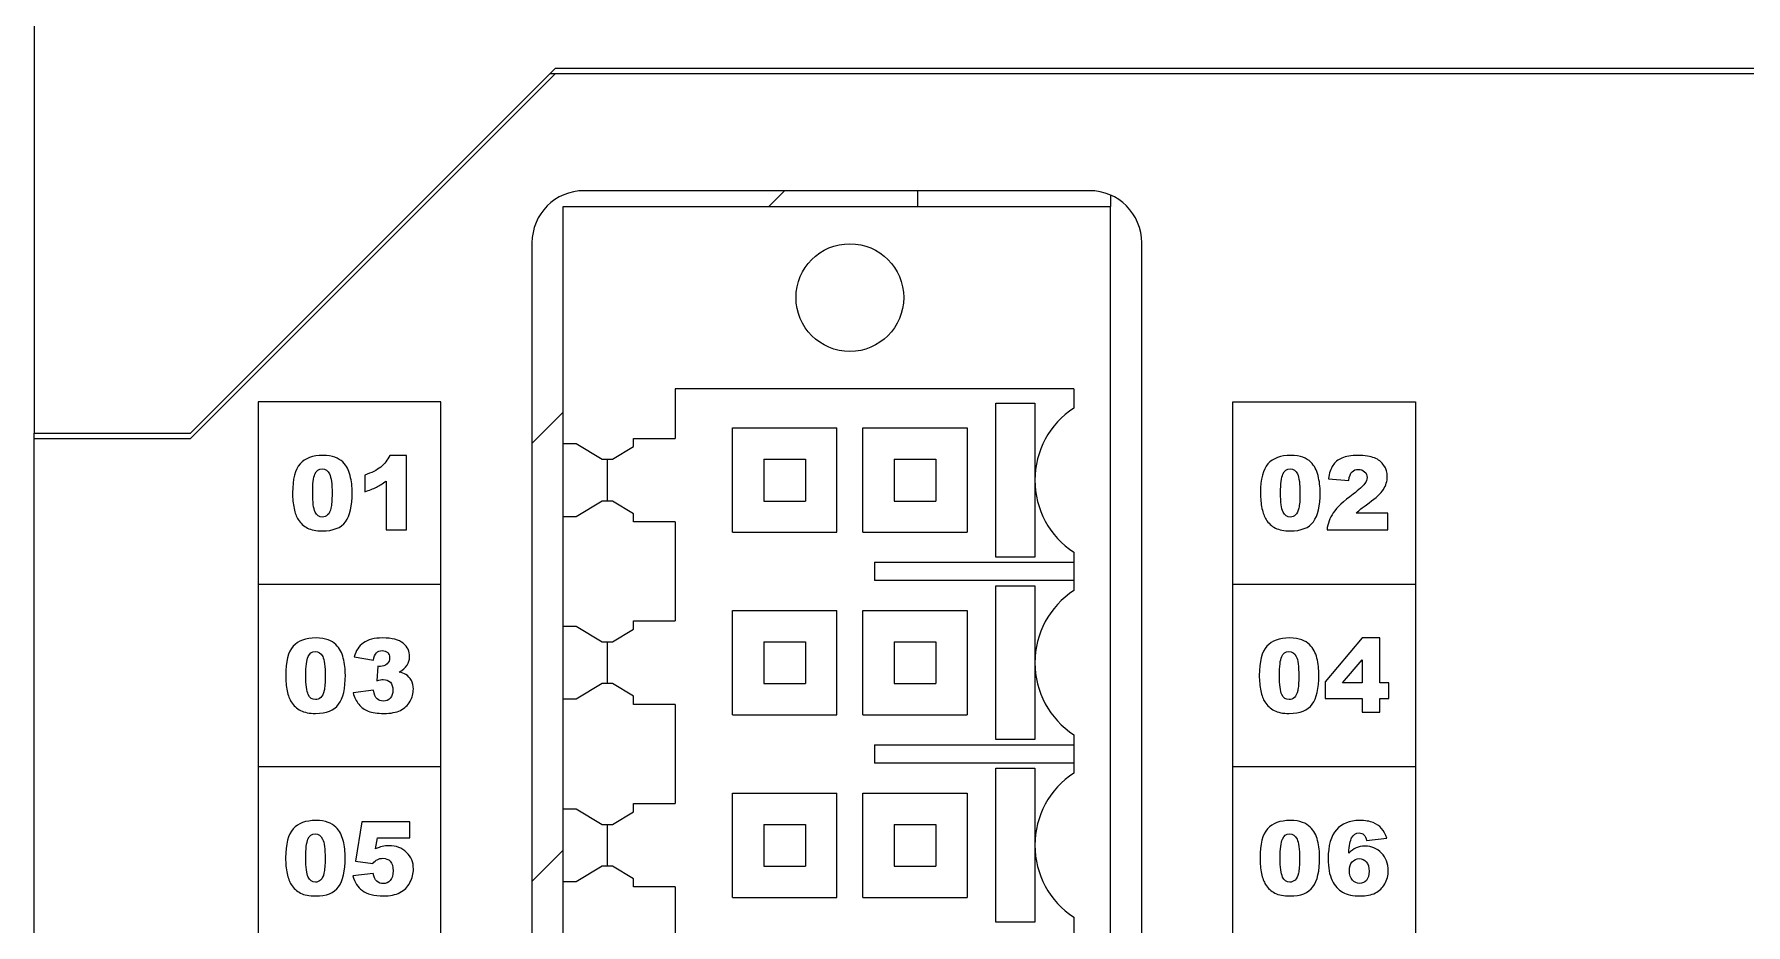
# Model space of a CAD drawing. Header units: millimetres. Extents: x 105 to 171, y 33 to 163.
# Drawn here: x 105.47 to 138.31, y 115.09 to 132.16 of the extents above; entities that cross this region are included whole.
import ezdxf

# ---------------------------------------------------------------- set-up
doc = ezdxf.new("R2010")
doc.units = ezdxf.units.MM
doc.header["$LTSCALE"] = 16.335
doc.layers.get('0').update_dxf_attribs({"linetype": 'CONTINUOUS'})

msp = doc.modelspace()

# ---------------------------------------------------------------- linework, layer by layer
at = {"linetype": 'Continuous'}
for p, q in [((105.469, 149.511), (105.469, 124.511)), ((108.469, 124.511), (115.469, 131.511)), ((108.469, 124.411), (115.469, 131.411)), ((115.369, 131.411), (161.069, 131.411)), ((115.469, 131.511), (160.969, 131.511)), ((125.719, 129.161), (116.019, 129.161)), ((119.565, 128.861), (119.865, 129.161)), ((122.419, 129.161), (122.419, 128.861)), ((126.119, 129.077), (126.119, 128.861)), ((115.619, 48.361), (115.619, 128.861)), ((115.619, 128.861), (126.119, 128.861)), ((126.119, 48.361), (126.119, 128.861)), ((115.019, 128.161), (115.019, 48.561)), ((126.719, 48.561), (126.719, 128.161)), ((117.769, 125.361), (117.769, 124.411)), ((125.419, 125.361), (117.769, 125.361)), ((125.419, 125.361), (125.419, 124.994)), ((109.769, 125.111), (109.769, 51.611)), ((113.269, 125.111), (109.769, 125.111)), ((113.269, 51.611), (113.269, 125.111)), ((115.019, 124.315), (115.619, 124.915)), ((123.918, 122.136), (123.918, 125.086)), ((123.918, 125.086), (124.669, 125.086)), ((124.669, 125.086), (124.669, 123.615)), ((128.469, 51.611), (128.469, 125.111)), ((128.469, 125.111), (131.969, 125.111)), ((131.969, 125.111), (131.969, 51.611)), ((105.469, 38.611), (105.469, 124.511)), ((105.469, 124.511), (108.469, 124.511)), ((118.869, 122.611), (118.869, 124.611)), ((118.869, 124.611), (120.869, 124.611)), ((120.869, 122.611), (120.869, 124.611)), ((121.369, 122.611), (121.369, 124.611)), ((121.369, 124.611), (123.369, 124.611)), ((123.369, 124.611), (123.369, 122.611)), ((105.469, 124.411), (108.469, 124.411)), ((115.619, 124.311), (115.869, 124.311)), ((115.869, 124.311), (116.369, 124.011)), ((116.566, 124.011), (116.97, 124.253)), ((116.97, 124.253), (116.969, 124.411)), ((116.969, 124.411), (117.769, 124.411)), ((112.612, 124.085), (112.29, 124.085)), ((112.612, 122.661), (112.612, 124.085)), ((116.369, 124.011), (116.566, 124.011)), ((116.469, 123.211), (116.469, 124.011)), ((119.469, 124.011), (119.469, 123.211)), ((119.469, 124.011), (120.269, 124.011)), ((120.269, 124.011), (120.269, 123.211)), ((121.969, 124.011), (121.969, 123.211)), ((121.969, 124.011), (122.769, 124.011)), ((122.769, 124.011), (122.769, 123.211)), ((111.81, 123.709), (111.81, 123.39)), ((112.219, 123.594), (112.219, 122.661)), ((124.669, 123.607), (124.669, 122.136)), ((130.302, 123.638), (130.692, 123.606)), ((116.369, 123.211), (115.869, 122.91)), ((116.566, 123.211), (116.369, 123.211)), ((116.97, 122.968), (116.566, 123.211)), ((119.469, 123.211), (120.269, 123.211)), ((121.969, 123.211), (122.769, 123.211)), ((115.869, 122.91), (115.619, 122.91)), ((116.969, 122.811), (116.97, 122.968)), ((131.441, 122.978), (130.833, 122.978)), ((131.441, 122.661), (131.441, 122.978)), ((112.219, 122.661), (112.612, 122.661)), ((117.769, 122.811), (116.969, 122.811)), ((117.769, 122.811), (117.769, 120.911)), ((118.869, 122.611), (120.869, 122.611)), ((121.369, 122.611), (123.369, 122.611)), ((130.274, 122.661), (131.441, 122.661)), ((125.419, 122.228), (125.419, 121.494)), ((121.594, 122.036), (121.594, 121.686)), ((121.594, 122.036), (125.419, 122.036)), ((124.669, 122.136), (123.918, 122.136)), ((113.269, 121.611), (109.769, 121.611)), ((125.419, 121.686), (121.594, 121.686)), ((123.918, 118.636), (123.918, 121.586)), ((123.918, 121.586), (124.669, 121.586)), ((124.669, 121.586), (124.669, 120.115)), ((131.969, 121.611), (128.469, 121.611)), ((116.97, 120.753), (116.969, 120.911)), ((116.969, 120.911), (117.769, 120.911)), ((118.869, 119.111), (118.869, 121.111)), ((118.869, 121.111), (120.869, 121.111)), ((120.869, 119.111), (120.869, 121.111)), ((121.369, 119.111), (121.369, 121.111)), ((121.369, 121.111), (123.369, 121.111)), ((123.369, 121.111), (123.369, 119.111)), ((115.619, 120.811), (115.869, 120.811)), ((115.869, 120.811), (116.369, 120.511)), ((116.566, 120.511), (116.97, 120.753)), ((130.948, 120.585), (130.24, 119.742)), ((131.287, 120.585), (130.948, 120.585)), ((131.287, 119.724), (131.287, 120.585)), ((111.609, 120.222), (111.976, 120.156)), ((116.369, 120.511), (116.566, 120.511)), ((116.469, 119.711), (116.469, 120.511)), ((119.469, 120.511), (119.469, 119.711)), ((119.469, 120.511), (120.269, 120.511)), ((120.269, 120.511), (120.269, 119.711)), ((121.969, 120.511), (121.969, 119.711)), ((121.969, 120.511), (122.769, 120.511)), ((122.769, 120.511), (122.769, 119.711)), ((112.06, 120.043), (112.04, 119.765)), ((124.669, 120.107), (124.669, 118.636)), ((130.573, 119.724), (130.948, 120.164)), ((130.948, 120.164), (130.948, 119.724)), ((111.976, 119.582), (111.588, 119.53)), ((116.369, 119.711), (115.869, 119.41)), ((116.566, 119.711), (116.369, 119.711)), ((116.97, 119.468), (116.566, 119.711)), ((119.469, 119.711), (120.269, 119.711)), ((121.969, 119.711), (122.769, 119.711)), ((130.24, 119.742), (130.24, 119.422)), ((130.948, 119.724), (130.573, 119.724)), ((131.463, 119.724), (131.287, 119.724)), ((131.463, 119.422), (131.463, 119.724)), ((115.869, 119.41), (115.619, 119.41)), ((116.969, 119.311), (116.97, 119.468)), ((117.769, 119.311), (116.969, 119.311)), ((117.769, 119.311), (117.769, 117.411)), ((130.24, 119.422), (130.948, 119.422)), ((130.948, 119.422), (130.948, 119.161)), ((131.287, 119.161), (131.287, 119.422)), ((131.287, 119.422), (131.463, 119.422)), ((118.869, 119.111), (120.869, 119.111)), ((121.369, 119.111), (123.369, 119.111)), ((130.948, 119.161), (131.287, 119.161)), ((124.669, 118.636), (123.918, 118.636)), ((125.419, 118.728), (125.419, 117.994)), ((121.594, 118.536), (121.594, 118.186)), ((121.594, 118.536), (125.419, 118.536)), ((113.269, 118.111), (109.769, 118.111)), ((125.419, 118.186), (121.594, 118.186)), ((123.918, 115.136), (123.918, 118.086)), ((123.918, 118.086), (124.669, 118.086)), ((124.669, 118.086), (124.669, 116.615)), ((131.969, 118.111), (128.469, 118.111)), ((118.869, 115.611), (118.869, 117.611)), ((118.869, 117.611), (120.869, 117.611)), ((120.869, 115.611), (120.869, 117.611)), ((121.369, 115.611), (121.369, 117.611)), ((121.369, 117.611), (123.369, 117.611)), ((123.369, 117.611), (123.369, 115.611)), ((115.619, 117.311), (115.869, 117.311)), ((115.869, 117.311), (116.369, 117.011)), ((116.566, 117.011), (116.97, 117.253)), ((116.97, 117.253), (116.969, 117.411)), ((116.969, 117.411), (117.769, 117.411)), ((111.755, 117.061), (111.632, 116.308)), ((112.679, 117.061), (111.755, 117.061)), ((112.679, 116.75), (112.679, 117.061)), ((116.369, 117.011), (116.566, 117.011)), ((116.469, 116.211), (116.469, 117.011)), ((119.469, 117.011), (119.469, 116.211)), ((119.469, 117.011), (120.269, 117.011)), ((120.269, 117.011), (120.269, 116.211)), ((121.969, 117.011), (121.969, 116.211)), ((121.969, 117.011), (122.769, 117.011)), ((122.769, 117.011), (122.769, 116.211)), ((112.02, 116.54), (112.053, 116.75)), ((112.053, 116.75), (112.679, 116.75)), ((124.669, 116.607), (124.669, 115.136)), ((131.033, 116.698), (131.42, 116.746)), ((111.632, 116.308), (111.963, 116.26)), ((115.019, 115.914), (115.619, 116.514)), ((111.975, 116.067), (111.581, 116.024)), ((116.369, 116.211), (115.869, 115.91)), ((116.566, 116.211), (116.369, 116.211)), ((116.97, 115.968), (116.566, 116.211)), ((116.969, 115.811), (116.97, 115.968)), ((119.469, 116.211), (120.269, 116.211)), ((121.969, 116.211), (122.769, 116.211)), ((115.869, 115.91), (115.619, 115.91)), ((117.769, 115.811), (116.969, 115.811)), ((117.769, 115.811), (117.769, 113.911)), ((118.869, 115.611), (120.869, 115.611)), ((121.369, 115.611), (123.369, 115.611)), ((124.669, 115.136), (123.918, 115.136)), ((125.419, 115.228), (125.419, 114.494))]:
    msp.add_line(p, q, dxfattribs=at)
msp.add_circle((121.119, 127.111), 1.033, dxfattribs=at)
for centre, radius, start, end in [((116.019, 128.161), 1, 90, 180), ((125.719, 128.161), 1, 0, 90), ((126.319, 123.611), 1.65, 123.0557, 236.9443), ((126.319, 120.111), 1.65, 123.0557, 236.9443), ((126.319, 116.611), 1.65, 123.0557, 236.9443)]:
    msp.add_arc(centre, radius, start, end, dxfattribs=at)
for points in [[(110.57, 123.925), (110.474, 123.818), (110.426, 123.632), (110.426, 123.366)], [(111.008, 124.085), (110.811, 124.085), (110.665, 124.031), (110.57, 123.925)], [(110.855, 123.727), (110.884, 123.792), (110.93, 123.826), (110.994, 123.826)], [(110.994, 123.826), (111.057, 123.826), (111.104, 123.793), (111.136, 123.729)], [(111.24, 124.049), (111.179, 124.072), (111.101, 124.085), (111.008, 124.085)], [(111.388, 123.959), (111.35, 123.996), (111.3, 124.026), (111.24, 124.049)], [(111.478, 123.841), (111.456, 123.882), (111.426, 123.921), (111.388, 123.959)], [(111.531, 123.698), (111.518, 123.752), (111.5, 123.8), (111.478, 123.841)], [(112.119, 123.863), (112.045, 123.803), (111.942, 123.751), (111.81, 123.709)], [(112.29, 124.085), (112.248, 123.997), (112.191, 123.922), (112.119, 123.863)], [(129.141, 123.925), (129.046, 123.818), (128.998, 123.632), (128.998, 123.366)], [(129.579, 124.085), (129.383, 124.085), (129.237, 124.031), (129.141, 123.925)], [(129.427, 123.727), (129.455, 123.792), (129.501, 123.826), (129.566, 123.826)], [(129.566, 123.826), (129.629, 123.826), (129.676, 123.793), (129.707, 123.729)], [(129.811, 124.049), (129.75, 124.072), (129.673, 124.085), (129.579, 124.085)], [(129.959, 123.959), (129.921, 123.996), (129.872, 124.026), (129.811, 124.049)], [(130.049, 123.841), (130.027, 123.882), (129.998, 123.921), (129.959, 123.959)], [(130.103, 123.698), (130.089, 123.752), (130.071, 123.8), (130.049, 123.841)], [(130.386, 123.894), (130.345, 123.832), (130.318, 123.747), (130.302, 123.638)], [(130.558, 124.035), (130.484, 124.002), (130.426, 123.955), (130.386, 123.894)], [(130.867, 124.085), (130.735, 124.085), (130.633, 124.067), (130.558, 124.035)], [(130.755, 123.771), (130.786, 123.802), (130.828, 123.818), (130.877, 123.818)], [(131.186, 124.037), (131.109, 124.068), (131.003, 124.085), (130.867, 124.085)], [(130.877, 123.818), (130.925, 123.818), (130.964, 123.803), (130.996, 123.772)], [(131.365, 123.894), (131.321, 123.959), (131.262, 124.006), (131.186, 124.037)], [(131.431, 123.677), (131.431, 123.757), (131.409, 123.829), (131.365, 123.894)], [(110.812, 123.365), (110.812, 123.541), (110.826, 123.662), (110.855, 123.727)], [(111.136, 123.729), (111.167, 123.665), (111.184, 123.54), (111.184, 123.355)], [(111.57, 123.371), (111.57, 123.484), (111.557, 123.593), (111.531, 123.698)], [(112.034, 123.476), (112.093, 123.506), (112.155, 123.545), (112.219, 123.594)], [(129.384, 123.365), (129.384, 123.541), (129.398, 123.662), (129.427, 123.727)], [(129.707, 123.729), (129.739, 123.665), (129.755, 123.54), (129.755, 123.355)], [(130.142, 123.371), (130.142, 123.484), (130.129, 123.593), (130.103, 123.698)], [(130.692, 123.606), (130.702, 123.684), (130.723, 123.74), (130.755, 123.771)], [(130.995, 123.539), (130.963, 123.494), (130.891, 123.429), (130.777, 123.345)], [(131.043, 123.663), (131.043, 123.623), (131.027, 123.582), (130.995, 123.539)], [(130.996, 123.772), (131.027, 123.742), (131.043, 123.705), (131.043, 123.663)], [(131.356, 123.432), (131.405, 123.51), (131.431, 123.591), (131.431, 123.677)], [(110.426, 123.366), (110.426, 123.258), (110.435, 123.159), (110.454, 123.069)], [(110.859, 123), (110.827, 123.065), (110.812, 123.187), (110.812, 123.365)], [(111.184, 123.355), (111.184, 123.228), (111.176, 123.134), (111.163, 123.075)], [(111.442, 122.813), (111.527, 122.931), (111.57, 123.117), (111.57, 123.371)], [(111.81, 123.39), (111.9, 123.417), (111.974, 123.446), (112.034, 123.476)], [(128.998, 123.366), (128.998, 123.258), (129.006, 123.159), (129.026, 123.069)], [(129.43, 123), (129.399, 123.065), (129.384, 123.187), (129.384, 123.365)], [(129.755, 123.355), (129.755, 123.228), (129.747, 123.134), (129.734, 123.075)], [(130.013, 122.813), (130.099, 122.931), (130.142, 123.117), (130.142, 123.371)], [(130.777, 123.345), (130.59, 123.207), (130.463, 123.087), (130.395, 122.985)], [(130.926, 123.062), (130.953, 123.084), (131.005, 123.122), (131.083, 123.177)], [(131.083, 123.177), (131.215, 123.269), (131.306, 123.354), (131.356, 123.432)], [(110.454, 123.069), (110.473, 122.98), (110.499, 122.91), (110.532, 122.858)], [(110.532, 122.858), (110.579, 122.786), (110.639, 122.73), (110.712, 122.693)], [(110.996, 122.902), (110.936, 122.902), (110.89, 122.935), (110.859, 123)], [(111.099, 122.943), (111.07, 122.916), (111.036, 122.902), (110.996, 122.902)], [(111.163, 123.075), (111.149, 123.015), (111.127, 122.971), (111.099, 122.943)], [(129.026, 123.069), (129.045, 122.98), (129.07, 122.91), (129.104, 122.858)], [(129.104, 122.858), (129.151, 122.786), (129.211, 122.73), (129.283, 122.693)], [(129.568, 122.902), (129.508, 122.902), (129.462, 122.935), (129.43, 123)], [(129.67, 122.943), (129.641, 122.916), (129.607, 122.902), (129.568, 122.902)], [(129.734, 123.075), (129.721, 123.015), (129.699, 122.971), (129.67, 122.943)], [(130.395, 122.985), (130.327, 122.884), (130.287, 122.775), (130.274, 122.661)], [(130.833, 122.978), (130.869, 123.012), (130.899, 123.041), (130.926, 123.062)], [(110.712, 122.693), (110.784, 122.656), (110.879, 122.637), (110.997, 122.637)], [(110.997, 122.637), (111.207, 122.637), (111.355, 122.695), (111.442, 122.813)], [(129.283, 122.693), (129.356, 122.656), (129.45, 122.637), (129.569, 122.637)], [(129.569, 122.637), (129.779, 122.637), (129.927, 122.695), (130.013, 122.813)], [(110.876, 120.585), (110.679, 120.585), (110.533, 120.531), (110.438, 120.425)], [(111.108, 120.549), (111.047, 120.572), (110.97, 120.585), (110.876, 120.585)], [(111.256, 120.459), (111.218, 120.496), (111.168, 120.526), (111.108, 120.549)], [(112.154, 120.585), (111.994, 120.585), (111.871, 120.553), (111.784, 120.491)], [(112.55, 120.482), (112.468, 120.55), (112.336, 120.585), (112.154, 120.585)], [(129.557, 120.585), (129.36, 120.585), (129.214, 120.531), (129.119, 120.425)], [(129.789, 120.549), (129.728, 120.572), (129.651, 120.585), (129.557, 120.585)], [(129.937, 120.459), (129.899, 120.496), (129.849, 120.526), (129.789, 120.549)], [(110.438, 120.425), (110.342, 120.318), (110.294, 120.132), (110.294, 119.866)], [(110.68, 119.865), (110.68, 120.041), (110.695, 120.162), (110.723, 120.227)], [(110.723, 120.227), (110.752, 120.292), (110.798, 120.326), (110.863, 120.326)], [(110.863, 120.326), (110.926, 120.326), (110.973, 120.293), (111.004, 120.229)], [(111.004, 120.229), (111.036, 120.165), (111.052, 120.04), (111.052, 119.855)], [(111.346, 120.341), (111.324, 120.382), (111.294, 120.421), (111.256, 120.459)], [(111.399, 120.198), (111.386, 120.252), (111.368, 120.3), (111.346, 120.341)], [(111.439, 119.871), (111.439, 119.984), (111.425, 120.093), (111.399, 120.198)], [(111.784, 120.491), (111.697, 120.428), (111.639, 120.338), (111.609, 120.222)], [(111.976, 120.156), (111.986, 120.225), (112.006, 120.273), (112.034, 120.301)], [(112.034, 120.301), (112.063, 120.329), (112.1, 120.343), (112.146, 120.343)], [(112.146, 120.343), (112.19, 120.343), (112.225, 120.33), (112.251, 120.304)], [(112.289, 120.203), (112.289, 120.158), (112.272, 120.119), (112.238, 120.087)], [(112.251, 120.304), (112.276, 120.279), (112.289, 120.245), (112.289, 120.203)], [(112.672, 120.225), (112.672, 120.329), (112.631, 120.414), (112.55, 120.482)], [(112.623, 120.061), (112.655, 120.11), (112.672, 120.164), (112.672, 120.225)], [(129.119, 120.425), (129.023, 120.318), (128.975, 120.132), (128.975, 119.866)], [(129.361, 119.865), (129.361, 120.041), (129.376, 120.162), (129.404, 120.227)], [(129.404, 120.227), (129.433, 120.292), (129.479, 120.326), (129.544, 120.326)], [(129.544, 120.326), (129.607, 120.326), (129.653, 120.293), (129.685, 120.229)], [(129.685, 120.229), (129.716, 120.165), (129.733, 120.04), (129.733, 119.855)], [(130.027, 120.341), (130.005, 120.382), (129.975, 120.421), (129.937, 120.459)], [(130.08, 120.198), (130.067, 120.252), (130.049, 120.3), (130.027, 120.341)], [(130.119, 119.871), (130.119, 119.984), (130.106, 120.093), (130.08, 120.198)], [(110.294, 119.866), (110.294, 119.758), (110.303, 119.659), (110.322, 119.569)], [(110.727, 119.5), (110.696, 119.565), (110.68, 119.687), (110.68, 119.865)], [(111.31, 119.313), (111.396, 119.431), (111.439, 119.617), (111.439, 119.871)], [(112.111, 120.038), (112.098, 120.038), (112.081, 120.039), (112.06, 120.043)], [(112.238, 120.087), (112.203, 120.055), (112.161, 120.038), (112.111, 120.038)], [(112.473, 119.932), (112.54, 119.969), (112.589, 120.012), (112.623, 120.061)], [(112.597, 119.885), (112.568, 119.903), (112.526, 119.919), (112.473, 119.932)], [(112.705, 119.772), (112.679, 119.819), (112.643, 119.857), (112.597, 119.885)], [(128.975, 119.866), (128.975, 119.758), (128.984, 119.659), (129.003, 119.569)], [(129.408, 119.5), (129.376, 119.565), (129.361, 119.687), (129.361, 119.865)], [(129.991, 119.313), (130.076, 119.431), (130.119, 119.617), (130.119, 119.871)], [(110.322, 119.569), (110.341, 119.48), (110.367, 119.41), (110.401, 119.358)], [(111.031, 119.575), (111.017, 119.515), (110.995, 119.471), (110.967, 119.443)], [(111.052, 119.855), (111.052, 119.728), (111.044, 119.634), (111.031, 119.575)], [(112.047, 119.419), (112.014, 119.449), (111.991, 119.504), (111.976, 119.582)], [(112.04, 119.765), (112.094, 119.78), (112.136, 119.788), (112.166, 119.788)], [(112.166, 119.788), (112.224, 119.788), (112.268, 119.77), (112.302, 119.734)], [(112.352, 119.584), (112.352, 119.52), (112.334, 119.469), (112.3, 119.431)], [(112.302, 119.734), (112.335, 119.698), (112.352, 119.649), (112.352, 119.584)], [(112.68, 119.37), (112.722, 119.444), (112.744, 119.523), (112.744, 119.605)], [(112.744, 119.605), (112.744, 119.67), (112.731, 119.725), (112.705, 119.772)], [(129.003, 119.569), (129.022, 119.48), (129.048, 119.41), (129.082, 119.358)], [(129.712, 119.575), (129.698, 119.515), (129.676, 119.471), (129.648, 119.443)], [(129.733, 119.855), (129.733, 119.728), (129.725, 119.634), (129.712, 119.575)], [(110.401, 119.358), (110.447, 119.286), (110.507, 119.23), (110.58, 119.193)], [(110.865, 119.402), (110.804, 119.402), (110.759, 119.435), (110.727, 119.5)], [(110.967, 119.443), (110.938, 119.416), (110.904, 119.402), (110.865, 119.402)], [(110.866, 119.137), (111.076, 119.137), (111.224, 119.195), (111.31, 119.313)], [(111.588, 119.53), (111.612, 119.442), (111.649, 119.37), (111.696, 119.313)], [(111.696, 119.313), (111.744, 119.255), (111.804, 119.211), (111.878, 119.182)], [(112.17, 119.374), (112.12, 119.374), (112.079, 119.388), (112.047, 119.419)], [(112.3, 119.431), (112.266, 119.393), (112.222, 119.374), (112.17, 119.374)], [(112.496, 119.197), (112.576, 119.237), (112.637, 119.295), (112.68, 119.37)], [(129.082, 119.358), (129.128, 119.286), (129.188, 119.23), (129.261, 119.193)], [(129.545, 119.402), (129.485, 119.402), (129.439, 119.435), (129.408, 119.5)], [(129.648, 119.443), (129.619, 119.416), (129.585, 119.402), (129.545, 119.402)], [(129.546, 119.137), (129.757, 119.137), (129.905, 119.195), (129.991, 119.313)], [(110.58, 119.193), (110.653, 119.156), (110.747, 119.137), (110.866, 119.137)], [(111.878, 119.182), (111.951, 119.152), (112.052, 119.137), (112.18, 119.137)], [(112.18, 119.137), (112.309, 119.137), (112.415, 119.158), (112.496, 119.197)], [(129.261, 119.193), (129.333, 119.156), (129.428, 119.137), (129.546, 119.137)], [(110.437, 116.925), (110.341, 116.818), (110.293, 116.632), (110.293, 116.366)], [(110.875, 117.085), (110.678, 117.085), (110.532, 117.031), (110.437, 116.925)], [(111.107, 117.049), (111.046, 117.072), (110.968, 117.085), (110.875, 117.085)], [(111.255, 116.959), (111.217, 116.996), (111.167, 117.026), (111.107, 117.049)], [(111.344, 116.841), (111.323, 116.882), (111.293, 116.921), (111.255, 116.959)], [(129.133, 116.925), (129.037, 116.818), (128.989, 116.632), (128.989, 116.366)], [(129.571, 117.085), (129.374, 117.085), (129.228, 117.031), (129.133, 116.925)], [(129.803, 117.049), (129.742, 117.072), (129.664, 117.085), (129.571, 117.085)], [(129.951, 116.959), (129.913, 116.996), (129.863, 117.026), (129.803, 117.049)], [(130.041, 116.841), (130.019, 116.882), (129.989, 116.921), (129.951, 116.959)], [(130.897, 117.085), (130.708, 117.085), (130.561, 117.025), (130.455, 116.908)], [(131.161, 117.045), (131.096, 117.071), (131.008, 117.085), (130.897, 117.085)], [(131.322, 116.932), (131.279, 116.982), (131.226, 117.02), (131.161, 117.045)], [(131.42, 116.746), (131.397, 116.82), (131.364, 116.883), (131.322, 116.932)], [(110.679, 116.365), (110.679, 116.541), (110.693, 116.662), (110.722, 116.727)], [(110.722, 116.727), (110.75, 116.792), (110.796, 116.826), (110.861, 116.826)], [(110.861, 116.826), (110.924, 116.826), (110.971, 116.793), (111.003, 116.729)], [(111.003, 116.729), (111.034, 116.665), (111.05, 116.54), (111.05, 116.355)], [(111.398, 116.698), (111.385, 116.752), (111.366, 116.8), (111.344, 116.841)], [(111.437, 116.371), (111.437, 116.484), (111.424, 116.593), (111.398, 116.698)], [(112.148, 116.586), (112.106, 116.576), (112.063, 116.56), (112.02, 116.54)], [(112.274, 116.601), (112.232, 116.601), (112.19, 116.596), (112.148, 116.586)], [(112.614, 116.474), (112.527, 116.558), (112.413, 116.601), (112.274, 116.601)], [(129.375, 116.365), (129.375, 116.541), (129.389, 116.662), (129.418, 116.727)], [(129.418, 116.727), (129.447, 116.792), (129.492, 116.826), (129.557, 116.826)], [(129.557, 116.826), (129.62, 116.826), (129.667, 116.793), (129.699, 116.729)], [(129.699, 116.729), (129.73, 116.665), (129.747, 116.54), (129.747, 116.355)], [(130.094, 116.698), (130.081, 116.752), (130.063, 116.8), (130.041, 116.841)], [(130.133, 116.371), (130.133, 116.484), (130.12, 116.593), (130.094, 116.698)], [(130.455, 116.908), (130.348, 116.79), (130.296, 116.605), (130.296, 116.353)], [(130.69, 116.456), (130.701, 116.606), (130.721, 116.704), (130.746, 116.751)], [(130.746, 116.751), (130.781, 116.813), (130.83, 116.846), (130.893, 116.846)], [(131.003, 116.595), (130.938, 116.595), (130.882, 116.583), (130.833, 116.56)], [(130.893, 116.846), (130.928, 116.846), (130.957, 116.834), (130.981, 116.812)], [(130.981, 116.812), (131.005, 116.789), (131.022, 116.751), (131.033, 116.698)], [(131.319, 116.461), (131.233, 116.55), (131.127, 116.595), (131.003, 116.595)], [(110.293, 116.366), (110.293, 116.258), (110.302, 116.159), (110.321, 116.069)], [(110.726, 116), (110.694, 116.065), (110.679, 116.187), (110.679, 116.365)], [(111.05, 116.355), (111.05, 116.228), (111.043, 116.134), (111.029, 116.075)], [(111.308, 115.813), (111.394, 115.931), (111.437, 116.117), (111.437, 116.371)], [(111.963, 116.26), (111.994, 116.295), (112.023, 116.32), (112.049, 116.333)], [(112.049, 116.333), (112.084, 116.351), (112.12, 116.361), (112.158, 116.361)], [(112.158, 116.361), (112.217, 116.361), (112.264, 116.341), (112.3, 116.302)], [(112.3, 116.302), (112.336, 116.263), (112.354, 116.202), (112.354, 116.119)], [(112.745, 116.154), (112.745, 116.282), (112.701, 116.389), (112.614, 116.474)], [(128.989, 116.366), (128.989, 116.258), (128.998, 116.159), (129.017, 116.069)], [(129.422, 116), (129.39, 116.065), (129.375, 116.187), (129.375, 116.365)], [(129.747, 116.355), (129.747, 116.228), (129.739, 116.134), (129.726, 116.075)], [(130.005, 115.813), (130.09, 115.931), (130.133, 116.117), (130.133, 116.371)], [(130.296, 116.353), (130.296, 116.18), (130.32, 116.042), (130.371, 115.937)], [(130.833, 116.56), (130.784, 116.537), (130.736, 116.503), (130.69, 116.456)], [(130.703, 116.122), (130.703, 116.196), (130.722, 116.254), (130.758, 116.294)], [(130.758, 116.294), (130.794, 116.334), (130.84, 116.354), (130.894, 116.354)], [(130.894, 116.354), (130.947, 116.354), (130.991, 116.333), (131.027, 116.292)], [(131.027, 116.292), (131.062, 116.25), (131.081, 116.19), (131.081, 116.111)], [(131.449, 116.122), (131.449, 116.259), (131.405, 116.371), (131.319, 116.461)], [(110.321, 116.069), (110.34, 115.98), (110.366, 115.91), (110.399, 115.858)], [(110.863, 115.902), (110.803, 115.902), (110.757, 115.935), (110.726, 116)], [(110.965, 115.943), (110.937, 115.916), (110.902, 115.902), (110.863, 115.902)], [(111.029, 116.075), (111.016, 116.015), (110.994, 115.971), (110.965, 115.943)], [(111.581, 116.024), (111.6, 115.958), (111.624, 115.903), (111.653, 115.859)], [(112.041, 115.922), (112.006, 115.955), (111.984, 116.004), (111.975, 116.067)], [(112.3, 115.935), (112.265, 115.894), (112.22, 115.874), (112.167, 115.874)], [(112.354, 116.119), (112.354, 116.037), (112.336, 115.976), (112.3, 115.935)], [(112.678, 115.894), (112.723, 115.977), (112.745, 116.064), (112.745, 116.154)], [(129.017, 116.069), (129.036, 115.98), (129.062, 115.91), (129.095, 115.858)], [(129.559, 115.902), (129.499, 115.902), (129.453, 115.935), (129.422, 116)], [(129.662, 115.943), (129.633, 115.916), (129.598, 115.902), (129.559, 115.902)], [(129.726, 116.075), (129.712, 116.015), (129.69, 115.971), (129.662, 115.943)], [(130.371, 115.937), (130.422, 115.832), (130.489, 115.756), (130.574, 115.708)], [(130.761, 115.943), (130.723, 115.986), (130.703, 116.046), (130.703, 116.122)], [(130.901, 115.879), (130.846, 115.879), (130.799, 115.9), (130.761, 115.943)], [(131.029, 115.937), (130.995, 115.898), (130.952, 115.879), (130.901, 115.879)], [(131.081, 116.111), (131.081, 116.034), (131.063, 115.976), (131.029, 115.937)], [(131.383, 115.869), (131.427, 115.945), (131.449, 116.029), (131.449, 116.122)], [(110.399, 115.858), (110.446, 115.786), (110.506, 115.73), (110.579, 115.693)], [(110.579, 115.693), (110.651, 115.656), (110.746, 115.637), (110.864, 115.637)], [(110.864, 115.637), (111.074, 115.637), (111.222, 115.695), (111.308, 115.813)], [(111.653, 115.859), (111.682, 115.815), (111.719, 115.775), (111.765, 115.741)], [(111.765, 115.741), (111.81, 115.707), (111.867, 115.68), (111.933, 115.663)], [(111.933, 115.663), (111.999, 115.646), (112.078, 115.637), (112.171, 115.637)], [(112.167, 115.874), (112.118, 115.874), (112.076, 115.89), (112.041, 115.922)], [(112.171, 115.637), (112.298, 115.637), (112.404, 115.659), (112.487, 115.703)], [(112.487, 115.703), (112.569, 115.747), (112.633, 115.81), (112.678, 115.894)], [(129.095, 115.858), (129.142, 115.786), (129.202, 115.73), (129.275, 115.693)], [(129.275, 115.693), (129.347, 115.656), (129.442, 115.637), (129.56, 115.637)], [(129.56, 115.637), (129.77, 115.637), (129.918, 115.695), (130.005, 115.813)], [(130.574, 115.708), (130.659, 115.661), (130.771, 115.637), (130.912, 115.637)], [(130.912, 115.637), (131.028, 115.637), (131.125, 115.657), (131.202, 115.695)], [(131.202, 115.695), (131.279, 115.734), (131.339, 115.792), (131.383, 115.869)]]:
    msp.add_open_spline(points, degree=3, dxfattribs=at)

doc.saveas('drawing.dxf')
